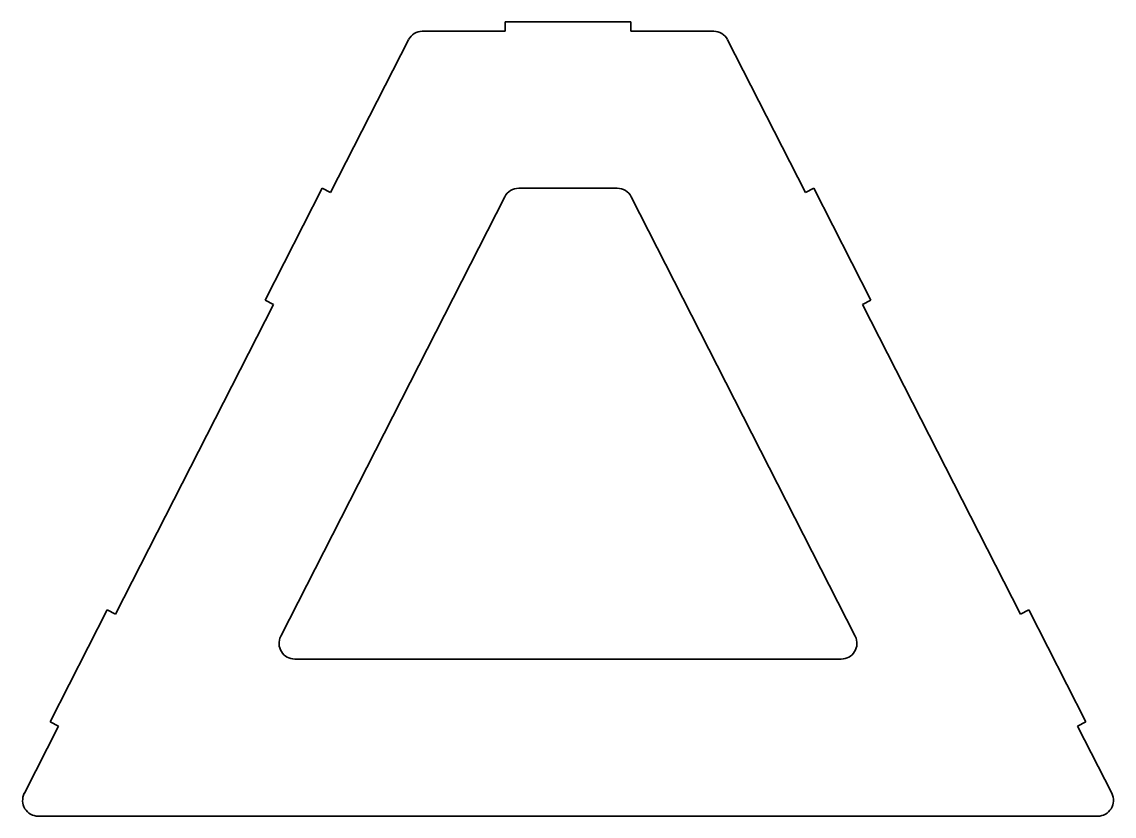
# Model space of a CAD drawing. Header units: inches. Extents: x 0 to 347, y 0 to 253.
import ezdxf

# ---------------------------------------------------------------- set-up
doc = ezdxf.new("R2010")
doc.units = ezdxf.units.IN
doc.header["$MEASUREMENT"] = 0
doc.layers.add('SIMUMAK Visible (ISO)', color=7, linetype='Continuous', lineweight=35)

# ---------------------------------------------------------------- blocks, each defined once
blk = doc.blocks.new('SMB-01-RETOS2-03_Sheet_4_SMB-01-RETOS2-03')
at = {"layer": 'SIMUMAK Visible (ISO)'}
for p, q in [((-20, 126.45), (-20, 123.45)), ((20, 126.45), (-20, 126.45)), ((20, 123.45), (20, 126.45)), ((-20, 123.45), (-46.37, 123.45)), ((46.37, 123.45), (20, 123.45)), ((-50.74, 120.77), (-75.54, 72.09)), ((75.54, 72.09), (50.74, 120.77)), ((-78.22, 73.45), (-96.38, 37.81)), ((-75.54, 72.09), (-78.22, 73.45)), ((-15.67, 73.45), (15.67, 73.45)), ((78.22, 73.45), (75.54, 72.09)), ((96.38, 37.81), (78.22, 73.45)), ((-91.41, -69.18), (-20.13, 70.72)), ((20.13, 70.72), (91.41, -69.18)), ((-93.7, 36.45), (-143.95, -62.17)), ((-96.38, 37.81), (-93.7, 36.45)), ((93.7, 36.45), (96.38, 37.81)), ((143.95, -62.17), (93.7, 36.45)), ((-146.63, -60.81), (-164.79, -96.45)), ((-143.95, -62.17), (-146.63, -60.81)), ((146.63, -60.81), (143.95, -62.17)), ((164.79, -96.45), (146.63, -60.81)), ((86.95, -76.45), (-86.95, -76.45)), ((-164.79, -96.45), (-162.11, -97.81)), ((162.11, -97.81), (164.79, -96.45)), ((-162.11, -97.81), (-173, -119.18)), ((173, -119.18), (162.11, -97.81)), ((-168.55, -126.45), (168.55, -126.45))]:
    blk.add_line(p, q, dxfattribs=at)
for centre, start, end in [((-46.37, 118.55), 90, 153), ((46.37, 118.55), 27, 90)]:
    blk.add_arc(centre, 4.9, start, end, dxfattribs=at)
at = {"layer": 'SIMUMAK Visible (ISO)', "extrusion": (0, 0, -1)}
for centre, start, end in [((15.67, 68.45), 27, 90), ((-15.67, 68.45), 90, 153), ((86.95, -71.45), 270, 27), ((-86.95, -71.45), 153, 270), ((168.55, -121.45), 270, 27), ((-168.55, -121.45), 153, 270)]:
    blk.add_arc(centre, 5, start, end, dxfattribs=at)

msp = doc.modelspace()

# ---------------------------------------------------------------- block references
msp.add_blockref('SMB-01-RETOS2-03_Sheet_4_SMB-01-RETOS2-03', (173.44, 126.45))

doc.saveas('drawing.dxf')
